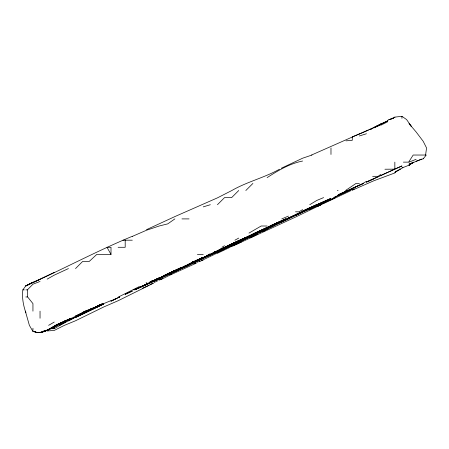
<?xml version="1.0" encoding="UTF-8"?>
<svg xmlns="http://www.w3.org/2000/svg" width="449" height="449" viewBox="0 0 449 449"><rect width="100%" height="100%" fill="white"/><g stroke="black" fill="none" stroke-linecap="round" stroke-linejoin="round"><path stroke-width="0.67" d="M132.292 236.297C96.142 251.288 61.608 269.922 25.851 285.822L22.848 289.863C21.844 297.58 23.331 305.41 25.851 312.706L25.346 311.151L29.376 325.34L32.945 331.469L36.812 332.44L40.04 332.552L36.711 332.44L34.203 331.491M425.59 155.034L426.55 147.94L423.227 141.345L416.133 131.978L409.039 123.621L411.52 126.652L406.598 119.557L401.939 116.308L394.845 117.105L389.754 119.557L393.571 118.132M377.441 126.102L375.516 126.652L387.751 120.826L388.436 119.557L390.669 119.389M416.133 161.157L423.227 158.806L426.275 155.034L413.181 155.034L408.635 162.134L403.382 162.134M410.341 164.059L409.039 165.507L409.039 165.187M410.341 163.952L409.039 165.316L413.647 162.134M25.851 289.863L27.383 289.863L32.945 284.195L40.04 281.45M75.522 268.575L82.616 261.475L89.188 261.475L96.81 254.381L111.004 254.381L111.004 247.287L106.997 247.287L111.004 254.381M217.445 204.71L224.539 197.611L231.633 197.611L238.733 190.516M245.828 190.516L252.922 183.422M396.742 171.002L394.845 172.949L373.557 180.88L352.269 190.213M402.955 167.14L401.939 167.977L408.394 165.44M380.651 174.493L378.114 176.322L372.636 176.322M174.869 218.899L167.769 223.86L159.204 225.999L146.481 230.247L132.292 236.41M59.672 325.34L65.47 322.118M345.5 190.516L356.068 183.422L359.363 183.422M65.47 320.698C56.961 323.982 49.772 329.993 40.966 332.44L45.287 330.773M119.642 296.957L111.004 301.15M302.598 209.588L299.101 211.805L295.498 211.805M54.234 326.367L47.139 330.47L40.04 332.44C50.237 330.004 58.639 323.28 68.428 319.598L61.328 323.235L85.989 311.151M43.267 331.424C49.985 330.329 54.862 324.851 61.328 322.904L55.586 325.34L47.139 330.296M309.743 204.71L316.786 200.434L323.606 197.611M221.952 247.287L224.539 245.726M47.139 330.475L59.442 323.527M48.615 325.34L54.234 322.073M146.105 282.763L146.481 282.544M362.91 183.422L366.463 181.357M224.539 247.433L231.633 243.863L217.445 251.227L210.345 254.314M69.028 319.256L70.235 318.582M47.139 279.132L54.234 275.153L68.428 268.575M412.496 162.774L409.039 164.693L413.787 162.415M50.361 328.573L54.234 328.342L50.361 328.741L54.234 328.719L61.328 324.537L75.522 317.14L68.428 320.62M68.428 320.844L73.125 318.246M248.976 233.093L261.183 225.999L267.116 225.999M234.911 240.187L238.733 238.082M82.616 312.448L83.806 311.797M160.675 277.42L163.329 275.961M68.921 319.323L70.409 318.515M71.745 318.246L54.234 327.024L61.328 323.151M82.616 312.779L85.613 311.151L75.522 316.388L82.616 313.492L75.522 316.382C83.845 311.337 93.235 308.603 101.766 304.052L96.81 306.616L102.148 304.052M246.417 237.1L274.21 224.141L216.154 251.462L217.445 250.912M148.838 285.311L142.614 288.168M150.017 284.677L152.963 283.083M31.946 282.763L25.851 285.822L40.04 279.267L31.946 282.763L25.851 285.946L32.945 282.197M178.988 268.575L164.239 275.669M69.006 319.172L70.156 318.554M214.538 254.381L203.84 259.483M253.517 236.236L257.647 234.036M267.116 177.63C278.116 170.508 289.554 163.666 302.598 161.028M146.481 283.914L148.108 283.05M209.01 254.381L210.345 253.674M238.733 240.58L231.633 244.335L245.828 237.375M118.098 297.62L119.372 296.957M153.58 283.134L118.098 300.74L103.904 306.892L75.522 320.766L64.431 325.34L54.234 330.447L47.139 330.964L47.139 330.228M351.174 190.516L323.886 203.436M377.693 126.04L380.062 124.816L377.037 126.343L379.45 125.209M102.557 304.052L82.616 314.014L75.522 316.747M87.903 311.449L75.522 317.522L103.697 304.052M162.448 278.509L158.901 280.255M103.567 304.052L90.305 310.326M215.122 254.083L217.445 252.899M71.425 318.246L55.586 325.34M54.234 272.414L40.04 279.076M380.651 125.305L387.751 121.724M54.234 326.838L57.203 325.34L54.234 327.203L47.139 330.391L43.267 331.457M165.367 275.967L153.58 281.327L174.869 271.903L181.278 268.575L174.869 271.712M302.598 211.945L302.879 211.805M82.027 313.318L75.522 316.455L82.616 313.307L75.522 316.433L86.371 311.151M160.675 279.766L168.768 275.669L196.157 263.215M255.004 233.093L260.022 230.769L252.922 234.137L267.116 227.514M102.479 304.052L89.716 310.377M180.492 268.575L181.963 267.913L174.869 271.381L196.157 261.425C222.317 250.407 247.64 237.588 273.525 225.999L242.471 240.187L252.922 235.512L217.445 252.209L231.633 245.558L227.929 247.287M239.345 242.931L241.787 241.714M316.786 204.693L330.98 198.357L309.692 208.072M309.692 208.779L274.21 225.505L302.003 212.242M303.496 211.518L323.886 202.089L303.137 211.805L318.268 204.71M97.422 306.184L101.71 304.052M160.675 277.471L174.869 270.567C161.584 277.241 148.069 283.302 134.734 289.863L160.675 278.352L153.58 281.164M174.869 270.893L181.963 267.436L168.414 273.463L189.057 264.517L194.417 261.475L181.963 267.784L210.345 254.695L203.251 257.939M86.618 311.151L75.522 316.455M118.536 296.957L139.386 286.535M238.733 240.636L225.364 246.995M149.871 282.763L139.386 287.742L133.791 289.863M197.218 262.267L200.08 260.981M295.498 215.492L302.598 212.057L295.498 215.492L302.003 212.287M316.786 205.098L309.692 208.358L323.886 201.786L317.572 204.71M347.447 190.516L345.174 191.633L363.286 183.422L352.269 188.389M316.786 205.968L335.134 197.611L309.692 209.341L323.886 202.673M165.95 275.669L167.163 275.074M323.886 203.375L295.498 217.086L231.633 246.608M192.166 262.289L203.251 257.378L196.157 260.678L203.251 257.788L210.233 254.381L203.251 257.855L190.864 263.092M320.827 204.71L316.786 206.675L321.041 204.71M230.084 247.287L217.445 253.27M352.269 189.927L354.631 188.776M115.735 298.765L111.004 301.055L117.509 298.029M281.31 221.003L274.21 224.203L285.687 218.899L270.152 225.999L285.772 218.899M370.01 129.565L373.557 127.858L374.842 126.652L378.069 125.838M163.863 275.669L167.769 273.783L163.762 275.669M345.174 192.38L352.269 189.012L333.725 197.611L345.174 192.38L338.075 195.618M394.688 169.228L366.463 182.176M281.31 168.246L302.598 158.211L311.965 155.034M279.486 169.228C264.225 177.776 246.972 181.778 231.824 190.516L217.445 197.857L174.869 216.586L146.481 229.675M203.251 257.788L210.345 254.381L196.157 260.768L210.199 254.381M181.963 267.301L167.769 273.985L179.246 268.575L167.769 273.907L174.869 270.747L169.06 273.043M195.158 261.004L191.33 262.794M266.526 228.002L260.022 231.1L281.31 221.278L267.116 227.722M378.866 176.322L366.463 182.03L373.557 178.882M210.345 254.656L187.284 265L203.251 257.485L196.157 260.83M311.522 155.034L373.557 127.634M370.01 129.666L371.783 128.829M222.176 248.432L220.397 249.268L223.95 247.68L218.624 250.115M218.034 250.491L223.95 247.708M211.709 254.381L174.869 271.213L179.875 268.867M194.383 263.625L196.157 262.788M375.622 126.652L387.751 120.826M178.904 268.575L180.739 267.711M202.662 257.552L196.157 260.605L203.251 257.378L191.543 262.62L194.047 261.475M154.17 282.477L157.717 280.81M360.805 133.454L368.399 130.171M149.27 282.477L153.58 280.462L151.066 281.484M217.445 252.478L224.539 249.161L217.445 252.445M97.394 306.218L111.004 300.611M345.174 191.577L347.459 190.516L338.075 194.849L363.639 183.422M139.386 287.427L146.481 284.122L145.19 284.655M88.492 311.151L89.716 310.585M189.057 265.32L181.963 268.373L196.157 262.036M227.245 246.131L238.733 240.776L226.526 246.422M89.716 309.737L96.81 306.471L89.716 309.726L96.81 306.487L90.305 309.367M83.755 312.987L87.746 311.151M310.281 208.415L316.786 205.44M196.157 260.678L203.251 257.44M182.552 267.121L194.518 261.475L187.284 264.977M388.363 172.034L394.531 169.228M210.878 254.381L226.38 247.287L210.996 254.381M416.133 161.5L421.454 159.075M384.928 169.228L394.845 169.144L401.939 165.945L394.845 169.082M151.784 281.147L153.58 280.339M387.751 172.315L380.651 175.503M250.559 237.611L252.922 236.55M270.781 225.999L274.21 224.461M75.522 316.674L81.976 314.036L75.522 316.68L78.48 315.361M79.664 314.833L81.437 314.042M263.569 231.235L265.342 230.449M154.17 280.204L160.085 277.589M153.58 280.558L151.066 281.54L160.085 277.678M169.845 274.839L171.731 274.002M224.539 248.937L212.343 254.117M196.157 261.441L203.251 258.327M183.147 266.785L186.105 265.494M75.522 316.163L82.616 313.06M45.927 330.587C42.324 332.838 37.845 333.444 34.236 331.491M167.769 274.777L174.274 271.965M155.943 279.317L158.901 278.043M150.488 282.5L152.963 281.433M281.787 218.899L288.404 216.098M234.215 245.143L238.733 243.235M216.154 251.356L217.445 250.811M133.875 289.863L146.481 284.52L160.675 277.836L139.386 287.332M352.269 136.872L359.935 133.746L359.363 133.931M84.99 311.151L96.81 306.712L89.716 309.541M199.631 261.475L203.251 259.993M158.093 278.369L160.029 277.634M154.871 279.817L160.029 277.735M409.039 162.134L416.133 159.3M201.348 260.487L203.251 259.747M230.011 246.866L231.633 246.232M413.787 162.358L409.039 164.166L416.133 161.421M389.277 119.557L393.61 118.076M43.267 331.267L45.203 330.616M359.363 135.974L366.463 133.746M203.251 206.882L210.345 204.71M43.267 331.379L47.139 330.38M345.988 140.846L352.269 140.346L352.269 137.08M399.167 169.228L401.939 168.549M337.334 190.516L338.075 190.516M181.963 218.899L189.057 218.899M122.964 240.187L132.292 240.187M118.098 247.287L125.192 247.287L125.192 240.187M197.397 254.381L203.251 254.381M22.848 289.863L24.33 289.863M25.851 296.957L27.625 296.957L32.945 303.614L32.945 311.151M27.383 289.863L27.625 296.957M423.227 158.267L423.227 158.806M401.939 116.308L401.939 118.34M394.845 117.105L394.845 117.655M394.845 162.134L394.845 169.144M330.98 147.94L330.98 154.462M40.04 311.151L40.04 318.246M32.945 328.247L32.945 331.469M193.889 261.475L189.057 264.517L193.889 261.475M380.651 124.092L376.79 126.332L380.651 124.109L383.878 122.931L380.651 124.109M400.216 169.228L394.845 172.304L400.233 169.228M119.513 296.957L118.098 297.766L119.529 296.957M99.56 304.95L97.36 306.151L99.571 304.95M102.439 304.052L96.81 307.021L102.439 304.052M241.169 240.187L217.445 251.227L245.828 238.004L238.733 241.416L241.169 240.187M243.403 240.187L231.633 245.715L243.403 240.187M209.419 254.381L206.338 255.93L209.425 254.381M272.133 225.999L260.022 231.673L272.133 225.999M240.529 240.187L231.633 244.133L245.828 237.779L240.524 240.187M376.43 126.652L374.129 127.78L376.43 126.652M288 218.899L281.31 222.16L288 218.899M302.598 211.423L295.498 214.656L309.692 208.274L302.598 211.423M59.594 323.426L56.125 325.07L59.594 323.437M288.404 217.984L286.462 218.899L295.498 214.729L288.404 217.984M316.494 204.71L302.598 211.052L316.494 204.71M224.539 248.162L217.445 251.462L224.539 248.174M132.292 291.07L125.192 294.314L132.292 291.07M160.675 277.987L153.58 281.136L160.675 277.987M68.428 319.48L63.696 321.574L68.428 319.48M215.672 251.547L213.898 252.321L215.672 251.575M153.58 280.457L150.022 281.994L153.58 280.457M245.828 237.532L239.671 240.187L245.828 237.577M214.863 252.012L212.927 252.838L214.863 252.012M267.116 229.203L260.022 232.178L267.116 229.203M203.251 257.855L196.157 260.56L203.251 257.855M54.234 327.675L51.652 328.225L54.234 327.675"/></g></svg>
